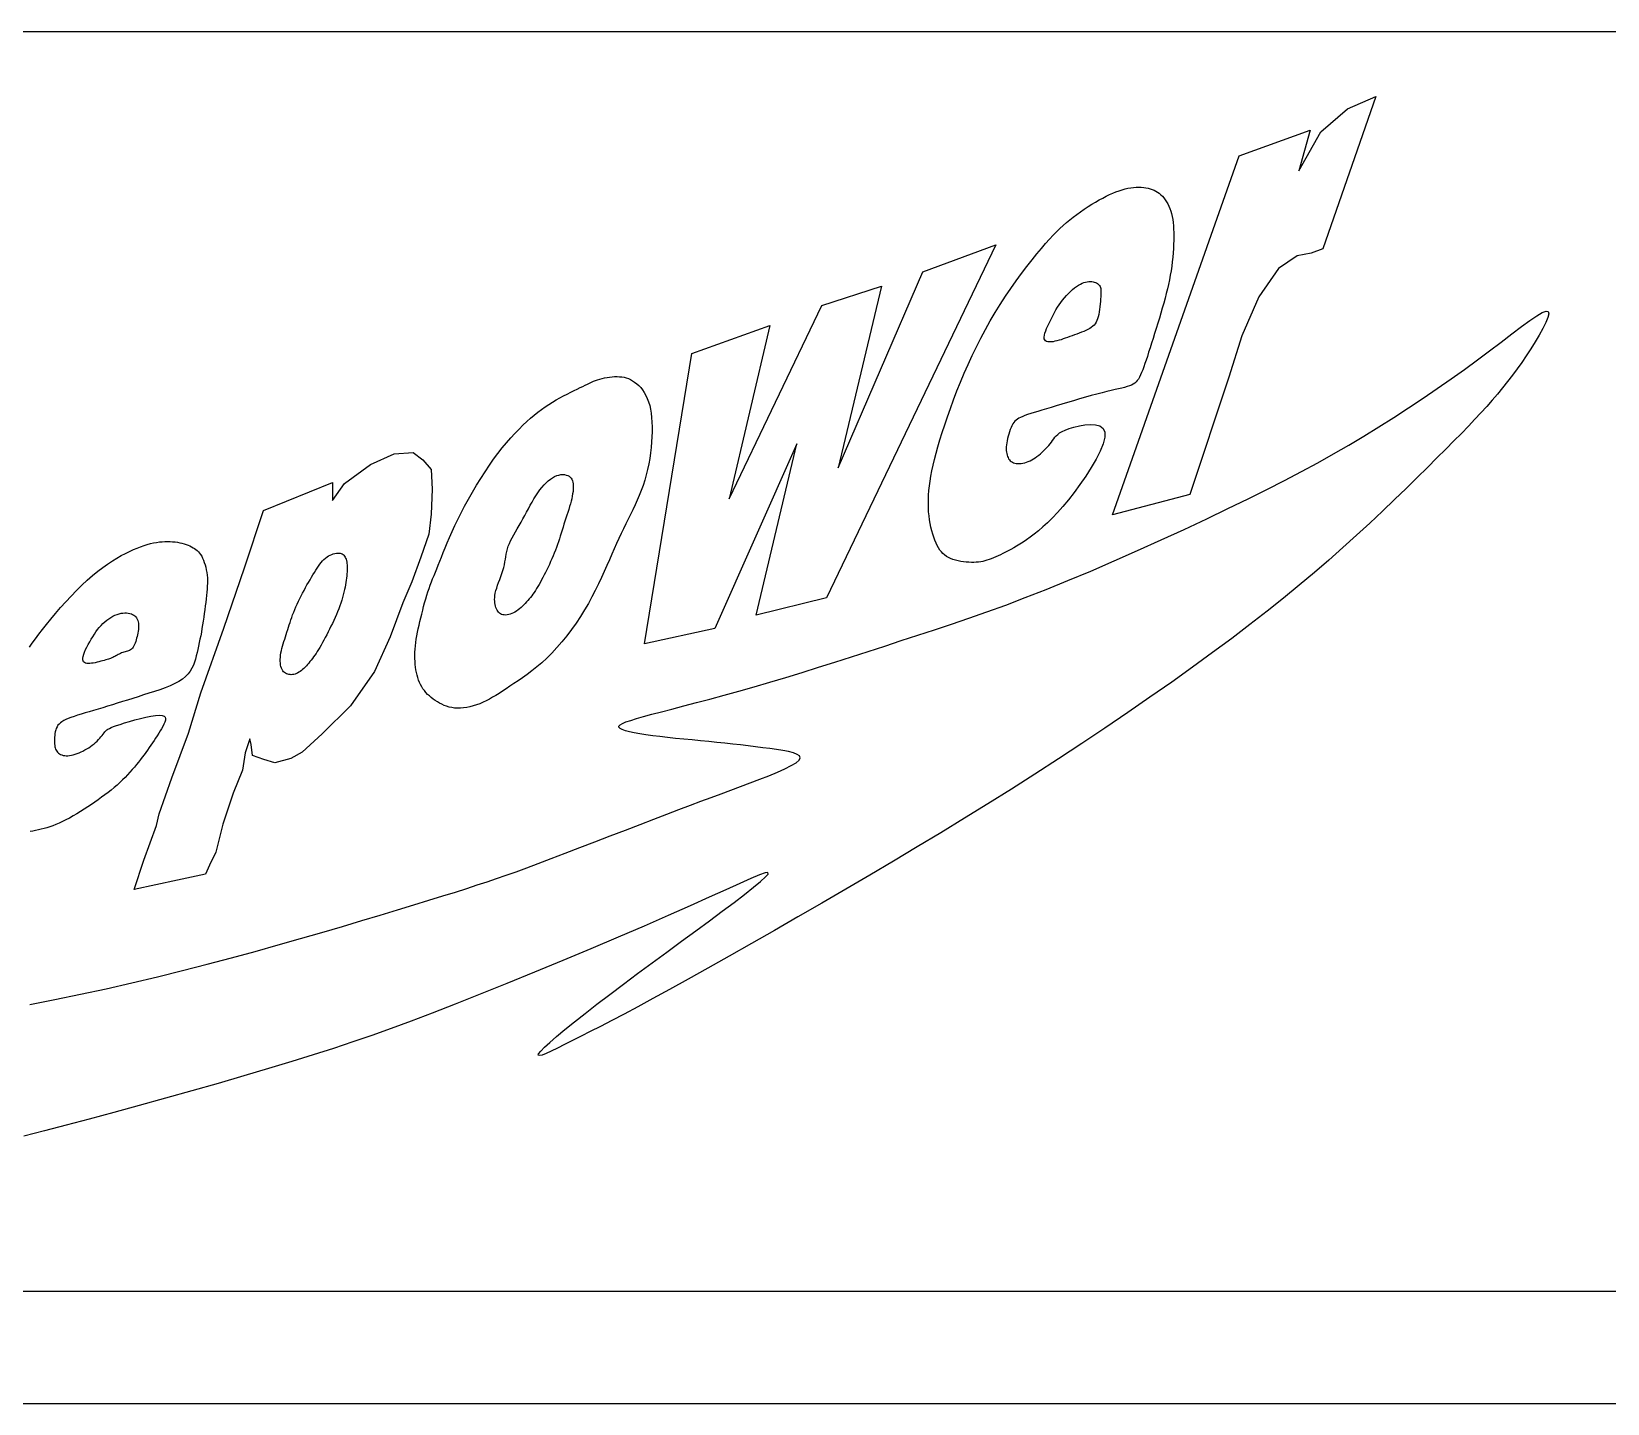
# Model space of a CAD drawing. Extents: x 972 to 1259, y -4 to 200.
# Drawn here: x 989.17 to 1006.69, y -3.78 to 11.47 of the extents above; entities that cross this region are included whole.
import ezdxf

# ---------------------------------------------------------------- set-up
doc = ezdxf.new("R2010")
doc.units = 0
doc.layers.add('圖框層', color=7, linetype='CONTINUOUS')
doc.layers.add('輪廓線層', color=7, linetype='CONTINUOUS')

msp = doc.modelspace()

# ---------------------------------------------------------------- linework, layer by layer
at = {"layer": '圖框層', "color": 7}
for p, q in [((972.908, 11.474), (1257.408, 11.474)), ((972.908, -2.526), (1257.408, -2.526)), ((971.658, -3.776), (1258.658, -3.776))]:
    msp.add_line(p, q, dxfattribs=at)
at = {"layer": '輪廓線層', "color": 116}
for points in [[(1002.816, 8.526), (1002.628, 8.092), (1002.481, 7.63), (1002.047, 6.329), (1001.189, 6.103), (1002.599, 10.092), (1003.388, 10.378), (1003.259, 9.925), (1003.506, 10.358), (1003.802, 10.614), (1004.117, 10.752), (1003.526, 9.058), (1003.397, 9.009), (1003.24, 8.979), (1003.033, 8.841)], [(1001.607, 7.957), (1001.591, 7.909), (1001.577, 7.863), (1001.563, 7.821), (1001.55, 7.782), (1001.538, 7.745), (1001.525, 7.712), (1001.513, 7.682), (1001.502, 7.656), (1001.49, 7.632), (1001.478, 7.611), (1001.465, 7.594), (1001.451, 7.578), (1001.436, 7.565), (1001.419, 7.553), (1001.399, 7.543), (1001.377, 7.534), (1001.353, 7.526), (1001.324, 7.518), (1001.293, 7.51), (1001.257, 7.502), (1001.218, 7.494), (1001.174, 7.484), (1001.126, 7.473), (1001.073, 7.459), (1001.015, 7.444), (1000.953, 7.427), (1000.889, 7.409), (1000.823, 7.389), (1000.756, 7.37), (1000.69, 7.35), (1000.626, 7.331), (1000.565, 7.312), (1000.507, 7.295), (1000.454, 7.279), (1000.404, 7.264), (1000.359, 7.25), (1000.317, 7.237), (1000.28, 7.226), (1000.246, 7.215), (1000.216, 7.204), (1000.191, 7.194), (1000.168, 7.185), (1000.149, 7.175), (1000.132, 7.165), (1000.118, 7.154), (1000.105, 7.141), (1000.093, 7.127), (1000.082, 7.111), (1000.072, 7.092), (1000.062, 7.071), (1000.053, 7.048), (1000.044, 7.024), (1000.036, 6.999), (1000.029, 6.974), (1000.023, 6.949), (1000.018, 6.925), (1000.014, 6.901), (1000.011, 6.879), (1000.009, 6.858), (1000.008, 6.837), (1000.009, 6.818), (1000.011, 6.799), (1000.013, 6.782), (1000.017, 6.766), (1000.022, 6.751), (1000.028, 6.737), (1000.035, 6.724), (1000.043, 6.712), (1000.053, 6.702), (1000.064, 6.693), (1000.076, 6.686), (1000.089, 6.68), (1000.104, 6.675), (1000.12, 6.673), (1000.138, 6.671), (1000.156, 6.672), (1000.175, 6.673), (1000.194, 6.676), (1000.214, 6.681), (1000.233, 6.687), (1000.253, 6.694), (1000.273, 6.703), (1000.292, 6.712), (1000.311, 6.724), (1000.331, 6.736), (1000.35, 6.75), (1000.369, 6.764), (1000.389, 6.78), (1000.408, 6.797), (1000.426, 6.815), (1000.445, 6.834), (1000.463, 6.853), (1000.48, 6.872), (1000.496, 6.892), (1000.511, 6.91), (1000.524, 6.929), (1000.537, 6.946), (1000.549, 6.963), (1000.563, 6.98), (1000.58, 6.996), (1000.601, 7.012), (1000.628, 7.028), (1000.663, 7.044), (1000.707, 7.06), (1000.76, 7.077), (1000.821, 7.091), (1000.883, 7.102), (1000.945, 7.107), (1001.002, 7.103), (1001.05, 7.089), (1001.085, 7.062), (1001.104, 7.021), (1001.103, 6.963), (1001.085, 6.892), (1001.052, 6.81), (1001.007, 6.72), (1000.953, 6.626), (1000.892, 6.53), (1000.828, 6.437), (1000.763, 6.348), (1000.699, 6.267), (1000.638, 6.194), (1000.578, 6.127), (1000.521, 6.068), (1000.467, 6.014), (1000.415, 5.967), (1000.366, 5.924), (1000.319, 5.887), (1000.275, 5.853), (1000.234, 5.823), (1000.195, 5.797), (1000.159, 5.774), (1000.124, 5.753), (1000.091, 5.734), (1000.059, 5.717), (1000.029, 5.701), (1000, 5.686), (999.971, 5.671), (999.944, 5.658), (999.917, 5.645), (999.892, 5.633), (999.866, 5.623), (999.842, 5.613), (999.818, 5.604), (999.794, 5.596), (999.771, 5.59), (999.748, 5.584), (999.724, 5.58), (999.7, 5.576), (999.675, 5.574), (999.649, 5.573), (999.622, 5.573), (999.593, 5.574), (999.564, 5.576), (999.533, 5.58), (999.503, 5.584), (999.473, 5.59), (999.443, 5.598), (999.415, 5.606), (999.389, 5.616), (999.365, 5.627), (999.343, 5.64), (999.323, 5.655), (999.304, 5.671), (999.287, 5.69), (999.271, 5.71), (999.256, 5.734), (999.242, 5.759), (999.228, 5.788), (999.215, 5.819), (999.203, 5.852), (999.191, 5.888), (999.181, 5.925), (999.171, 5.964), (999.163, 6.004), (999.156, 6.046), (999.15, 6.089), (999.146, 6.133), (999.144, 6.178), (999.143, 6.224), (999.143, 6.272), (999.145, 6.32), (999.149, 6.371), (999.154, 6.423), (999.162, 6.477), (999.171, 6.532), (999.182, 6.591), (999.195, 6.652), (999.21, 6.716), (999.228, 6.785), (999.248, 6.857), (999.27, 6.934), (999.296, 7.016), (999.324, 7.102), (999.354, 7.192), (999.387, 7.285), (999.423, 7.381), (999.46, 7.478), (999.5, 7.576), (999.541, 7.675), (999.584, 7.773), (999.629, 7.872), (999.676, 7.969), (999.725, 8.066), (999.776, 8.161), (999.829, 8.256), (999.884, 8.349), (999.94, 8.441), (999.999, 8.531), (1000.059, 8.618), (1000.119, 8.703), (1000.179, 8.784), (1000.238, 8.861), (1000.295, 8.934), (1000.349, 9.001), (1000.399, 9.062), (1000.446, 9.116), (1000.489, 9.165), (1000.529, 9.209), (1000.567, 9.248), (1000.604, 9.285), (1000.64, 9.318), (1000.677, 9.35), (1000.714, 9.381), (1000.753, 9.411), (1000.793, 9.441), (1000.834, 9.471), (1000.875, 9.499), (1000.917, 9.527), (1000.959, 9.553), (1001, 9.578), (1001.041, 9.601), (1001.08, 9.623), (1001.119, 9.643), (1001.156, 9.661), (1001.192, 9.677), (1001.228, 9.692), (1001.262, 9.704), (1001.296, 9.715), (1001.329, 9.724), (1001.361, 9.731), (1001.392, 9.736), (1001.423, 9.74), (1001.453, 9.742), (1001.481, 9.743), (1001.509, 9.742), (1001.536, 9.74), (1001.561, 9.736), (1001.585, 9.732), (1001.608, 9.726), (1001.63, 9.719), (1001.651, 9.71), (1001.672, 9.7), (1001.691, 9.688), (1001.709, 9.675), (1001.727, 9.66), (1001.744, 9.643), (1001.761, 9.625), (1001.776, 9.604), (1001.791, 9.582), (1001.804, 9.558), (1001.817, 9.533), (1001.828, 9.506), (1001.838, 9.478), (1001.846, 9.449), (1001.853, 9.418), (1001.859, 9.385), (1001.863, 9.351), (1001.867, 9.315), (1001.869, 9.278), (1001.871, 9.238), (1001.871, 9.197), (1001.871, 9.153), (1001.869, 9.108), (1001.867, 9.061), (1001.864, 9.013), (1001.86, 8.964), (1001.854, 8.914), (1001.848, 8.864), (1001.841, 8.814), (1001.832, 8.764), (1001.822, 8.713), (1001.812, 8.663), (1001.8, 8.612), (1001.787, 8.56), (1001.773, 8.508), (1001.759, 8.454), (1001.743, 8.4), (1001.727, 8.344), (1001.71, 8.287), (1001.692, 8.23), (1001.675, 8.173), (1001.657, 8.116), (1001.64, 8.061), (1001.623, 8.008)], [(996.77, 4.837), (995.989, 4.666), (996.513, 7.894), (997.38, 8.204), (996.93, 6.28), (997.957, 8.428), (998.62, 8.642), (998.139, 6.622), (999.08, 8.802), (999.893, 9.102), (998.011, 5.179), (997.23, 4.987), (997.679, 6.889)], [(1000.936, 8.173), (1000.916, 8.162), (1000.894, 8.151), (1000.87, 8.14), (1000.845, 8.13), (1000.819, 8.12), (1000.793, 8.111), (1000.766, 8.101), (1000.74, 8.092), (1000.714, 8.082), (1000.689, 8.073), (1000.665, 8.064), (1000.641, 8.056), (1000.617, 8.048), (1000.595, 8.041), (1000.572, 8.035), (1000.55, 8.03), (1000.529, 8.026), (1000.508, 8.024), (1000.489, 8.023), (1000.472, 8.024), (1000.457, 8.028), (1000.445, 8.035), (1000.436, 8.045), (1000.431, 8.059), (1000.43, 8.076), (1000.432, 8.097), (1000.438, 8.12), (1000.447, 8.146), (1000.457, 8.173), (1000.47, 8.202), (1000.484, 8.232), (1000.499, 8.262), (1000.514, 8.292), (1000.529, 8.321), (1000.545, 8.351), (1000.561, 8.379), (1000.578, 8.408), (1000.596, 8.435), (1000.615, 8.462), (1000.635, 8.489), (1000.656, 8.514), (1000.677, 8.539), (1000.699, 8.562), (1000.722, 8.584), (1000.745, 8.605), (1000.767, 8.623), (1000.79, 8.64), (1000.812, 8.654), (1000.833, 8.666), (1000.853, 8.676), (1000.872, 8.683), (1000.891, 8.689), (1000.909, 8.692), (1000.926, 8.695), (1000.942, 8.695), (1000.958, 8.694), (1000.973, 8.692), (1000.986, 8.689), (1000.999, 8.685), (1001.011, 8.679), (1001.022, 8.673), (1001.031, 8.666), (1001.039, 8.658), (1001.046, 8.649), (1001.051, 8.639), (1001.055, 8.628), (1001.058, 8.616), (1001.06, 8.602), (1001.06, 8.586), (1001.06, 8.569), (1001.06, 8.549), (1001.058, 8.526), (1001.057, 8.501), (1001.055, 8.473), (1001.052, 8.445), (1001.049, 8.415), (1001.045, 8.385), (1001.041, 8.356), (1001.036, 8.329), (1001.03, 8.303), (1001.023, 8.28), (1001.016, 8.26), (1001.007, 8.242), (1000.996, 8.225), (1000.984, 8.211), (1000.97, 8.197), (1000.954, 8.185)], [(993.908, 3.952), (993.876, 3.954), (993.846, 3.958), (993.816, 3.965), (993.788, 3.973), (993.761, 3.983), (993.735, 3.995), (993.71, 4.008), (993.686, 4.022), (993.662, 4.037), (993.639, 4.053), (993.618, 4.07), (993.597, 4.088), (993.577, 4.106), (993.558, 4.126), (993.541, 4.147), (993.525, 4.168), (993.511, 4.191), (993.498, 4.215), (993.486, 4.239), (993.476, 4.265), (993.467, 4.292), (993.46, 4.319), (993.453, 4.348), (993.447, 4.377), (993.443, 4.408), (993.439, 4.439), (993.437, 4.471), (993.435, 4.504), (993.435, 4.538), (993.436, 4.573), (993.438, 4.608), (993.441, 4.644), (993.446, 4.681), (993.451, 4.719), (993.458, 4.757), (993.465, 4.796), (993.473, 4.835), (993.482, 4.875), (993.491, 4.916), (993.501, 4.957), (993.511, 4.999), (993.522, 5.041), (993.533, 5.083), (993.544, 5.125), (993.556, 5.166), (993.568, 5.207), (993.58, 5.246), (993.593, 5.284), (993.606, 5.321), (993.62, 5.356), (993.633, 5.391), (993.648, 5.427), (993.663, 5.463), (993.679, 5.501), (993.695, 5.542), (993.713, 5.585), (993.731, 5.631), (993.751, 5.681), (993.772, 5.734), (993.795, 5.791), (993.82, 5.851), (993.848, 5.915), (993.878, 5.981), (993.912, 6.051), (993.948, 6.124), (993.988, 6.199), (994.03, 6.276), (994.074, 6.353), (994.12, 6.43), (994.167, 6.506), (994.215, 6.58), (994.263, 6.652), (994.311, 6.72), (994.359, 6.784), (994.407, 6.845), (994.455, 6.902), (994.501, 6.956), (994.547, 7.007), (994.593, 7.054), (994.637, 7.098), (994.679, 7.138), (994.721, 7.176), (994.762, 7.211), (994.803, 7.243), (994.843, 7.273), (994.883, 7.301), (994.923, 7.328), (994.964, 7.353), (995.006, 7.378), (995.047, 7.401), (995.088, 7.423), (995.129, 7.444), (995.168, 7.463), (995.206, 7.482), (995.241, 7.499), (995.273, 7.515), (995.302, 7.529), (995.329, 7.543), (995.353, 7.555), (995.376, 7.566), (995.398, 7.577), (995.42, 7.586), (995.443, 7.595), (995.466, 7.603), (995.491, 7.611), (995.516, 7.617), (995.543, 7.624), (995.571, 7.629), (995.599, 7.633), (995.627, 7.636), (995.655, 7.638), (995.682, 7.638), (995.709, 7.637), (995.735, 7.634), (995.76, 7.63), (995.784, 7.624), (995.808, 7.616), (995.832, 7.605), (995.855, 7.592), (995.878, 7.577), (995.901, 7.559), (995.923, 7.538), (995.945, 7.515), (995.966, 7.489), (995.985, 7.46), (996.003, 7.429), (996.019, 7.395), (996.033, 7.357), (996.045, 7.318), (996.054, 7.275), (996.061, 7.23), (996.067, 7.182), (996.07, 7.132), (996.071, 7.08), (996.071, 7.025), (996.069, 6.969), (996.066, 6.911), (996.06, 6.851), (996.053, 6.79), (996.045, 6.729), (996.034, 6.667), (996.022, 6.606), (996.007, 6.546), (995.991, 6.487), (995.972, 6.429), (995.951, 6.373), (995.929, 6.318), (995.906, 6.264), (995.882, 6.211), (995.857, 6.158), (995.831, 6.105), (995.806, 6.053), (995.78, 6), (995.755, 5.947), (995.73, 5.893), (995.704, 5.838), (995.678, 5.781), (995.652, 5.723), (995.625, 5.664), (995.598, 5.602), (995.569, 5.537), (995.54, 5.471), (995.509, 5.403), (995.476, 5.333), (995.441, 5.262), (995.404, 5.19), (995.364, 5.117), (995.321, 5.044), (995.275, 4.971), (995.227, 4.898), (995.176, 4.827), (995.123, 4.757), (995.068, 4.69), (995.013, 4.626), (994.957, 4.565), (994.901, 4.509), (994.845, 4.457), (994.79, 4.41), (994.736, 4.366), (994.683, 4.326), (994.632, 4.29), (994.583, 4.256), (994.536, 4.225), (994.491, 4.196), (994.449, 4.168), (994.409, 4.142), (994.371, 4.117), (994.335, 4.094), (994.299, 4.073), (994.264, 4.053), (994.229, 4.034), (994.194, 4.018), (994.158, 4.002), (994.121, 3.989), (994.085, 3.978), (994.048, 3.968), (994.012, 3.96), (993.976, 3.955), (993.942, 3.952)], [(992.986, 4.36), (992.719, 3.98), (992.404, 3.668), (992.182, 3.462), (992.057, 3.392), (991.88, 3.343), (991.756, 3.381), (991.632, 3.426), (991.617, 3.55), (991.602, 3.61), (991.549, 3.456), (991.519, 3.264), (991.414, 3.009), (991.301, 2.663), (991.222, 2.351), (991.153, 2.206), (991.108, 2.108), (990.796, 2.041), (990.315, 1.936), (990.424, 2.262), (990.563, 2.649), (990.593, 2.777), (990.733, 3.178), (990.921, 3.674), (991.056, 4.121), (991.312, 4.841), (991.542, 5.514), (991.753, 6.151), (992.52, 6.459), (992.52, 6.26), (992.652, 6.448), (992.941, 6.662), (993.205, 6.778), (993.415, 6.793), (993.524, 6.714), (993.618, 6.605), (993.629, 6.387), (993.618, 6.109), (993.592, 5.888), (993.502, 5.632), (993.4, 5.358), (993.302, 5.122), (993.159, 4.747)], [(994.615, 6.018), (994.636, 6.056), (994.656, 6.093), (994.677, 6.131), (994.697, 6.169), (994.718, 6.207), (994.738, 6.243), (994.759, 6.279), (994.781, 6.314), (994.803, 6.347), (994.825, 6.378), (994.848, 6.407), (994.871, 6.433), (994.894, 6.458), (994.918, 6.48), (994.942, 6.499), (994.965, 6.514), (994.989, 6.527), (995.013, 6.537), (995.036, 6.544), (995.059, 6.548), (995.08, 6.549), (995.1, 6.548), (995.118, 6.544), (995.135, 6.539), (995.149, 6.531), (995.161, 6.521), (995.171, 6.509), (995.18, 6.496), (995.186, 6.481), (995.191, 6.464), (995.194, 6.446), (995.196, 6.426), (995.196, 6.405), (995.195, 6.382), (995.193, 6.359), (995.189, 6.334), (995.185, 6.308), (995.179, 6.281), (995.172, 6.253), (995.164, 6.223), (995.155, 6.193), (995.146, 6.161), (995.136, 6.129), (995.125, 6.097), (995.114, 6.064), (995.103, 6.03), (995.092, 5.997), (995.082, 5.964), (995.071, 5.931), (995.061, 5.899), (995.051, 5.866), (995.041, 5.834), (995.03, 5.802), (995.02, 5.77), (995.009, 5.739), (994.997, 5.707), (994.985, 5.675), (994.971, 5.644), (994.958, 5.612), (994.944, 5.581), (994.93, 5.55), (994.915, 5.52), (994.901, 5.49), (994.886, 5.461), (994.872, 5.433), (994.858, 5.405), (994.844, 5.379), (994.83, 5.353), (994.816, 5.328), (994.803, 5.304), (994.789, 5.282), (994.775, 5.26), (994.762, 5.239), (994.748, 5.22), (994.734, 5.201), (994.72, 5.183), (994.706, 5.166), (994.692, 5.149), (994.677, 5.133), (994.662, 5.117), (994.647, 5.101), (994.631, 5.086), (994.615, 5.071), (994.599, 5.057), (994.582, 5.044), (994.565, 5.031), (994.548, 5.02), (994.531, 5.011), (994.513, 5.003), (994.495, 4.996), (994.478, 4.992), (994.46, 4.989), (994.444, 4.987), (994.428, 4.988), (994.413, 4.99), (994.399, 4.995), (994.387, 5.001), (994.376, 5.009), (994.366, 5.019), (994.357, 5.03), (994.349, 5.043), (994.343, 5.056), (994.337, 5.071), (994.332, 5.087), (994.328, 5.104), (994.325, 5.122), (994.323, 5.141), (994.322, 5.161), (994.323, 5.183), (994.325, 5.206), (994.329, 5.231), (994.336, 5.259), (994.345, 5.288), (994.355, 5.319), (994.366, 5.351), (994.379, 5.384), (994.391, 5.417), (994.403, 5.451), (994.413, 5.484), (994.423, 5.516), (994.43, 5.547), (994.436, 5.578), (994.441, 5.607), (994.446, 5.636), (994.451, 5.665), (994.457, 5.693), (994.464, 5.722), (994.474, 5.752), (994.486, 5.782), (994.5, 5.813), (994.517, 5.845), (994.535, 5.878), (994.554, 5.912), (994.574, 5.947), (994.595, 5.982)], [(992.578, 5.677), (992.592, 5.677), (992.605, 5.675), (992.617, 5.671), (992.628, 5.666), (992.637, 5.66), (992.646, 5.652), (992.654, 5.643), (992.66, 5.632), (992.666, 5.62), (992.671, 5.607), (992.674, 5.593), (992.678, 5.577), (992.68, 5.561), (992.682, 5.544), (992.682, 5.525), (992.683, 5.506), (992.682, 5.486), (992.682, 5.466), (992.68, 5.444), (992.678, 5.422), (992.675, 5.399), (992.672, 5.375), (992.668, 5.35), (992.664, 5.324), (992.659, 5.297), (992.653, 5.27), (992.647, 5.241), (992.64, 5.212), (992.632, 5.182), (992.623, 5.152), (992.613, 5.121), (992.602, 5.089), (992.59, 5.057), (992.577, 5.025), (992.563, 4.993), (992.548, 4.96), (992.533, 4.928), (992.518, 4.895), (992.502, 4.863), (992.487, 4.831), (992.471, 4.8), (992.455, 4.769), (992.44, 4.739), (992.424, 4.71), (992.409, 4.681), (992.394, 4.654), (992.38, 4.628), (992.365, 4.604), (992.351, 4.581), (992.337, 4.56), (992.323, 4.54), (992.31, 4.522), (992.296, 4.504), (992.283, 4.487), (992.269, 4.47), (992.256, 4.454), (992.243, 4.439), (992.229, 4.424), (992.216, 4.409), (992.202, 4.395), (992.188, 4.383), (992.174, 4.371), (992.16, 4.36), (992.146, 4.351), (992.132, 4.343), (992.118, 4.336), (992.104, 4.331), (992.09, 4.327), (992.076, 4.325), (992.062, 4.324), (992.048, 4.325), (992.035, 4.327), (992.022, 4.33), (992.009, 4.335), (991.998, 4.341), (991.986, 4.349), (991.976, 4.358), (991.967, 4.369), (991.959, 4.382), (991.952, 4.397), (991.947, 4.414), (991.943, 4.432), (991.94, 4.452), (991.939, 4.473), (991.939, 4.495), (991.94, 4.519), (991.943, 4.543), (991.946, 4.567), (991.952, 4.592), (991.958, 4.617), (991.965, 4.642), (991.972, 4.668), (991.98, 4.694), (991.989, 4.72), (991.997, 4.746), (992.006, 4.772), (992.014, 4.798), (992.023, 4.825), (992.031, 4.852), (992.039, 4.879), (992.048, 4.906), (992.057, 4.934), (992.067, 4.962), (992.077, 4.99), (992.089, 5.02), (992.101, 5.049), (992.113, 5.079), (992.127, 5.109), (992.141, 5.14), (992.156, 5.17), (992.171, 5.201), (992.186, 5.231), (992.203, 5.262), (992.219, 5.292), (992.236, 5.322), (992.253, 5.351), (992.27, 5.38), (992.286, 5.408), (992.303, 5.435), (992.319, 5.461), (992.334, 5.485), (992.349, 5.509), (992.364, 5.531), (992.379, 5.552), (992.394, 5.571), (992.409, 5.589), (992.425, 5.606), (992.441, 5.62), (992.459, 5.633), (992.476, 5.645), (992.494, 5.654), (992.512, 5.662), (992.529, 5.668), (992.546, 5.673), (992.563, 5.676)], [(990.188, 4.571), (990.175, 4.566), (990.162, 4.561), (990.149, 4.554), (990.137, 4.548), (990.125, 4.541), (990.113, 4.534), (990.101, 4.528), (990.09, 4.522), (990.078, 4.516), (990.066, 4.511), (990.054, 4.506), (990.042, 4.502), (990.029, 4.498), (990.014, 4.493), (989.999, 4.488), (989.982, 4.484), (989.964, 4.478), (989.944, 4.473), (989.923, 4.467), (989.903, 4.462), (989.881, 4.458), (989.861, 4.454), (989.841, 4.451), (989.822, 4.449), (989.804, 4.449), (989.788, 4.45), (989.775, 4.454), (989.763, 4.459), (989.754, 4.467), (989.748, 4.478), (989.744, 4.491), (989.744, 4.508), (989.748, 4.528), (989.755, 4.551), (989.764, 4.576), (989.776, 4.603), (989.79, 4.632), (989.805, 4.661), (989.821, 4.69), (989.838, 4.719), (989.855, 4.747), (989.873, 4.775), (989.89, 4.801), (989.909, 4.826), (989.928, 4.85), (989.947, 4.872), (989.967, 4.893), (989.988, 4.913), (990.01, 4.931), (990.033, 4.947), (990.055, 4.962), (990.079, 4.974), (990.102, 4.985), (990.125, 4.995), (990.148, 5.002), (990.17, 5.007), (990.191, 5.01), (990.212, 5.012), (990.231, 5.012), (990.25, 5.009), (990.268, 5.006), (990.284, 5.001), (990.298, 4.994), (990.312, 4.986), (990.323, 4.977), (990.334, 4.966), (990.342, 4.955), (990.349, 4.942), (990.355, 4.928), (990.36, 4.913), (990.363, 4.897), (990.364, 4.881), (990.365, 4.863), (990.364, 4.845), (990.362, 4.826), (990.359, 4.807), (990.356, 4.787), (990.352, 4.768), (990.348, 4.749), (990.343, 4.729), (990.338, 4.711), (990.332, 4.693), (990.326, 4.676), (990.32, 4.66), (990.313, 4.645), (990.305, 4.631), (990.296, 4.62), (990.287, 4.61), (990.276, 4.602), (990.265, 4.595), (990.253, 4.59), (990.24, 4.586), (990.227, 4.582), (990.214, 4.579), (990.201, 4.575)]]:
    msp.add_lwpolyline(points, close=True, dxfattribs=at)
at = {"layer": '輪廓線層', "color": 1}
msp.add_lwpolyline([(989.156, 0.658), (989.435, 0.714), (989.718, 0.772), (990.004, 0.834), (990.289, 0.898), (990.573, 0.965), (990.853, 1.035), (991.128, 1.106), (991.398, 1.177), (991.661, 1.249), (991.917, 1.321), (992.165, 1.391), (992.402, 1.46), (992.63, 1.526), (992.846, 1.591), (993.051, 1.652), (993.244, 1.71), (993.425, 1.765), (993.592, 1.817), (993.746, 1.865), (993.887, 1.909), (994.013, 1.949), (994.129, 1.987), (994.238, 2.023), (994.344, 2.059), (994.45, 2.096), (994.56, 2.135), (994.678, 2.178), (994.807, 2.226), (994.95, 2.281), (995.105, 2.34), (995.268, 2.402), (995.437, 2.467), (995.607, 2.533), (995.775, 2.598), (995.938, 2.661), (996.093, 2.72), (996.237, 2.775), (996.371, 2.826), (996.497, 2.873), (996.615, 2.918), (996.729, 2.96), (996.839, 3.001), (996.947, 3.041), (997.054, 3.081), (997.163, 3.122), (997.269, 3.162), (997.371, 3.202), (997.466, 3.241), (997.549, 3.279), (997.619, 3.314), (997.673, 3.346), (997.706, 3.374), (997.718, 3.399), (997.709, 3.421), (997.683, 3.439), (997.642, 3.455), (997.588, 3.469), (997.525, 3.481), (997.454, 3.492), (997.379, 3.503), (997.301, 3.513), (997.22, 3.523), (997.138, 3.533), (997.054, 3.543), (996.969, 3.553), (996.881, 3.563), (996.792, 3.572), (996.701, 3.581), (996.609, 3.59), (996.516, 3.599), (996.424, 3.608), (996.333, 3.617), (996.244, 3.627), (996.159, 3.636), (996.079, 3.646), (996.004, 3.656), (995.935, 3.667), (995.873, 3.678), (995.82, 3.689), (995.775, 3.701), (995.741, 3.714), (995.717, 3.727), (995.704, 3.74), (995.704, 3.754), (995.716, 3.768), (995.742, 3.783), (995.781, 3.799), (995.834, 3.817), (995.899, 3.837), (995.978, 3.859), (996.069, 3.884), (996.175, 3.912), (996.293, 3.943), (996.423, 3.977), (996.564, 4.014), (996.714, 4.054), (996.872, 4.097), (997.037, 4.143), (997.207, 4.191), (997.382, 4.242), (997.559, 4.295), (997.739, 4.35), (997.92, 4.407), (998.103, 4.464), (998.287, 4.523), (998.472, 4.583), (998.657, 4.643), (998.842, 4.703), (999.026, 4.763), (999.212, 4.823), (999.4, 4.886), (999.594, 4.952), (999.794, 5.022), (1000.002, 5.098), (1000.22, 5.181), (1000.451, 5.272), (1000.694, 5.371), (1000.947, 5.477), (1001.206, 5.589), (1001.468, 5.705), (1001.73, 5.822), (1001.987, 5.94), (1002.236, 6.057), (1002.473, 6.17), (1002.696, 6.278), (1002.905, 6.382), (1003.102, 6.483), (1003.29, 6.582), (1003.47, 6.68), (1003.645, 6.778), (1003.815, 6.876), (1003.982, 6.976), (1004.15, 7.079), (1004.316, 7.183), (1004.48, 7.29), (1004.641, 7.397), (1004.799, 7.504), (1004.953, 7.612), (1005.102, 7.718), (1005.245, 7.823), (1005.381, 7.925), (1005.509, 8.022), (1005.628, 8.113), (1005.734, 8.193), (1005.827, 8.261), (1005.905, 8.315), (1005.966, 8.35), (1006.009, 8.366), (1006.032, 8.36), (1006.038, 8.335), (1006.028, 8.293), (1006.006, 8.238), (1005.973, 8.173), (1005.933, 8.1), (1005.887, 8.024), (1005.838, 7.946), (1005.788, 7.87), (1005.738, 7.796), (1005.687, 7.724), (1005.634, 7.653), (1005.581, 7.582), (1005.525, 7.513), (1005.468, 7.444), (1005.41, 7.375), (1005.349, 7.306), (1005.285, 7.235), (1005.217, 7.163), (1005.145, 7.087), (1005.067, 7.007), (1004.984, 6.923), (1004.893, 6.832), (1004.795, 6.734), (1004.689, 6.628), (1004.575, 6.515), (1004.454, 6.395), (1004.325, 6.271), (1004.19, 6.142), (1004.049, 6.009), (1003.903, 5.874), (1003.751, 5.737), (1003.595, 5.599), (1003.433, 5.46), (1003.265, 5.319), (1003.09, 5.176), (1002.907, 5.03), (1002.715, 4.881), (1002.514, 4.728), (1002.302, 4.571), (1002.079, 4.409), (1001.847, 4.243), (1001.606, 4.074), (1001.358, 3.903), (1001.105, 3.731), (1000.848, 3.56), (1000.588, 3.389), (1000.326, 3.22), (1000.065, 3.053), (999.804, 2.89), (999.543, 2.728), (999.281, 2.568), (999.019, 2.41), (998.755, 2.253), (998.491, 2.096), (998.225, 1.941), (997.959, 1.785), (997.693, 1.632), (997.431, 1.481), (997.175, 1.335), (996.929, 1.195), (996.693, 1.062), (996.472, 0.939), (996.267, 0.826), (996.081, 0.724), (995.913, 0.633), (995.76, 0.552), (995.623, 0.48), (995.498, 0.415), (995.385, 0.357), (995.282, 0.305), (995.187, 0.257), (995.099, 0.213), (995.02, 0.174), (994.951, 0.141), (994.894, 0.115), (994.849, 0.097), (994.82, 0.09), (994.806, 0.094), (994.811, 0.11), (994.834, 0.14), (994.876, 0.183), (994.936, 0.238), (995.011, 0.303), (995.103, 0.38), (995.208, 0.465), (995.327, 0.56), (995.459, 0.662), (995.602, 0.771), (995.753, 0.885), (995.911, 1.002), (996.073, 1.122), (996.237, 1.242), (996.398, 1.361), (996.557, 1.478), (996.709, 1.59), (996.851, 1.696), (996.983, 1.794), (997.099, 1.883), (997.198, 1.961), (997.277, 2.025), (997.332, 2.076), (997.361, 2.109), (997.36, 2.125), (997.328, 2.122), (997.265, 2.099), (997.171, 2.06), (997.046, 2.004), (996.891, 1.934), (996.707, 1.85), (996.494, 1.754), (996.252, 1.647), (995.984, 1.53), (995.695, 1.406), (995.391, 1.278), (995.079, 1.148), (994.766, 1.019), (994.458, 0.893), (994.161, 0.774), (993.884, 0.663), (993.629, 0.564), (993.393, 0.474), (993.171, 0.392), (992.958, 0.315), (992.746, 0.242), (992.531, 0.17), (992.306, 0.099), (992.067, 0.024), (991.809, -0.054), (991.535, -0.135), (991.25, -0.218), (990.957, -0.301), (990.663, -0.384), (990.372, -0.465), (990.088, -0.542), (989.816, -0.615), (989.56, -0.683), (989.318, -0.746), (989.089, -0.804)], dxfattribs=at)
at = {"layer": '輪廓線層', "color": 116}
msp.add_lwpolyline([(989.152, 4.629), (989.183, 4.676), (989.218, 4.724), (989.255, 4.774), (989.295, 4.827), (989.34, 4.883), (989.388, 4.943), (989.441, 5.006), (989.497, 5.07), (989.554, 5.134), (989.614, 5.198), (989.674, 5.261), (989.735, 5.32), (989.794, 5.376), (989.853, 5.427), (989.91, 5.474), (989.966, 5.516), (990.02, 5.554), (990.073, 5.589), (990.123, 5.62), (990.172, 5.648), (990.219, 5.673), (990.264, 5.695), (990.307, 5.715), (990.348, 5.732), (990.387, 5.747), (990.425, 5.76), (990.461, 5.772), (990.497, 5.781), (990.531, 5.789), (990.564, 5.795), (990.596, 5.8), (990.627, 5.803), (990.657, 5.805), (990.687, 5.806), (990.715, 5.805), (990.743, 5.803), (990.77, 5.8), (990.796, 5.796), (990.822, 5.791), (990.846, 5.785), (990.87, 5.779), (990.892, 5.771), (990.914, 5.763), (990.934, 5.755), (990.953, 5.746), (990.971, 5.736), (990.987, 5.727), (991.002, 5.716), (991.017, 5.704), (991.03, 5.691), (991.043, 5.676), (991.054, 5.66), (991.066, 5.641), (991.076, 5.62), (991.086, 5.598), (991.095, 5.573), (991.104, 5.547), (991.111, 5.52), (991.117, 5.491), (991.122, 5.462), (991.126, 5.432), (991.129, 5.402), (991.13, 5.371), (991.129, 5.34), (991.128, 5.307), (991.126, 5.274), (991.123, 5.24), (991.12, 5.204), (991.116, 5.167), (991.111, 5.128), (991.106, 5.088), (991.101, 5.047), (991.095, 5.006), (991.089, 4.964), (991.083, 4.921), (991.076, 4.88), (991.069, 4.838), (991.062, 4.798), (991.055, 4.758), (991.047, 4.719), (991.039, 4.681), (991.031, 4.643), (991.023, 4.606), (991.014, 4.57), (991.005, 4.534), (990.996, 4.498), (990.985, 4.463), (990.973, 4.429), (990.957, 4.396), (990.939, 4.364), (990.915, 4.333), (990.887, 4.304), (990.853, 4.276), (990.812, 4.25), (990.766, 4.225), (990.714, 4.202), (990.659, 4.18), (990.601, 4.158), (990.541, 4.138), (990.48, 4.118), (990.419, 4.099), (990.359, 4.08), (990.3, 4.061), (990.242, 4.043), (990.184, 4.025), (990.128, 4.007), (990.073, 3.99), (990.019, 3.973), (989.967, 3.957), (989.915, 3.942), (989.865, 3.927), (989.816, 3.913), (989.77, 3.899), (989.726, 3.886), (989.685, 3.873), (989.647, 3.861), (989.613, 3.849), (989.583, 3.838), (989.556, 3.826), (989.533, 3.814), (989.513, 3.802), (989.495, 3.79), (989.481, 3.776), (989.468, 3.762), (989.458, 3.746), (989.45, 3.728), (989.443, 3.71), (989.438, 3.691), (989.435, 3.671), (989.432, 3.65), (989.43, 3.63), (989.429, 3.61), (989.429, 3.591), (989.429, 3.573), (989.43, 3.556), (989.432, 3.539), (989.434, 3.524), (989.438, 3.51), (989.442, 3.496), (989.448, 3.484), (989.455, 3.473), (989.463, 3.462), (989.473, 3.453), (989.485, 3.445), (989.498, 3.438), (989.512, 3.432), (989.527, 3.428), (989.543, 3.425), (989.561, 3.424), (989.579, 3.424), (989.598, 3.426), (989.618, 3.43), (989.639, 3.434), (989.66, 3.44), (989.681, 3.448), (989.703, 3.456), (989.725, 3.466), (989.746, 3.476), (989.768, 3.488), (989.789, 3.5), (989.81, 3.513), (989.831, 3.527), (989.85, 3.541), (989.869, 3.556), (989.886, 3.571), (989.903, 3.587), (989.918, 3.603), (989.932, 3.619), (989.946, 3.635), (989.958, 3.65), (989.97, 3.665), (989.981, 3.678), (989.991, 3.69), (990.001, 3.701), (990.012, 3.71), (990.024, 3.719), (990.04, 3.728), (990.06, 3.737), (990.086, 3.748), (990.118, 3.759), (990.158, 3.772), (990.208, 3.788), (990.263, 3.804), (990.323, 3.821), (990.385, 3.838), (990.445, 3.852), (990.502, 3.864), (990.553, 3.872), (990.595, 3.875), (990.626, 3.872), (990.647, 3.865), (990.659, 3.853), (990.664, 3.837), (990.662, 3.818), (990.656, 3.797), (990.646, 3.774), (990.633, 3.749), (990.619, 3.724), (990.604, 3.699), (990.588, 3.673), (990.571, 3.646), (990.554, 3.62), (990.536, 3.593), (990.518, 3.567), (990.499, 3.54), (990.481, 3.514), (990.462, 3.487), (990.444, 3.46), (990.425, 3.434), (990.405, 3.407), (990.384, 3.38), (990.363, 3.353), (990.341, 3.325), (990.318, 3.297), (990.294, 3.269), (990.268, 3.24), (990.242, 3.211), (990.214, 3.182), (990.185, 3.154), (990.156, 3.125), (990.125, 3.097), (990.093, 3.07), (990.06, 3.042), (990.026, 3.015), (989.991, 2.988), (989.954, 2.962), (989.917, 2.935), (989.879, 2.909), (989.84, 2.882), (989.8, 2.856), (989.759, 2.829), (989.718, 2.803), (989.677, 2.778), (989.636, 2.754), (989.595, 2.731), (989.556, 2.71), (989.518, 2.691), (989.481, 2.673), (989.445, 2.658), (989.411, 2.645), (989.378, 2.633), (989.345, 2.623), (989.314, 2.614), (989.282, 2.606), (989.251, 2.599), (989.22, 2.593), (989.189, 2.587), (989.159, 2.583)], dxfattribs=at)

doc.saveas('drawing.dxf')
